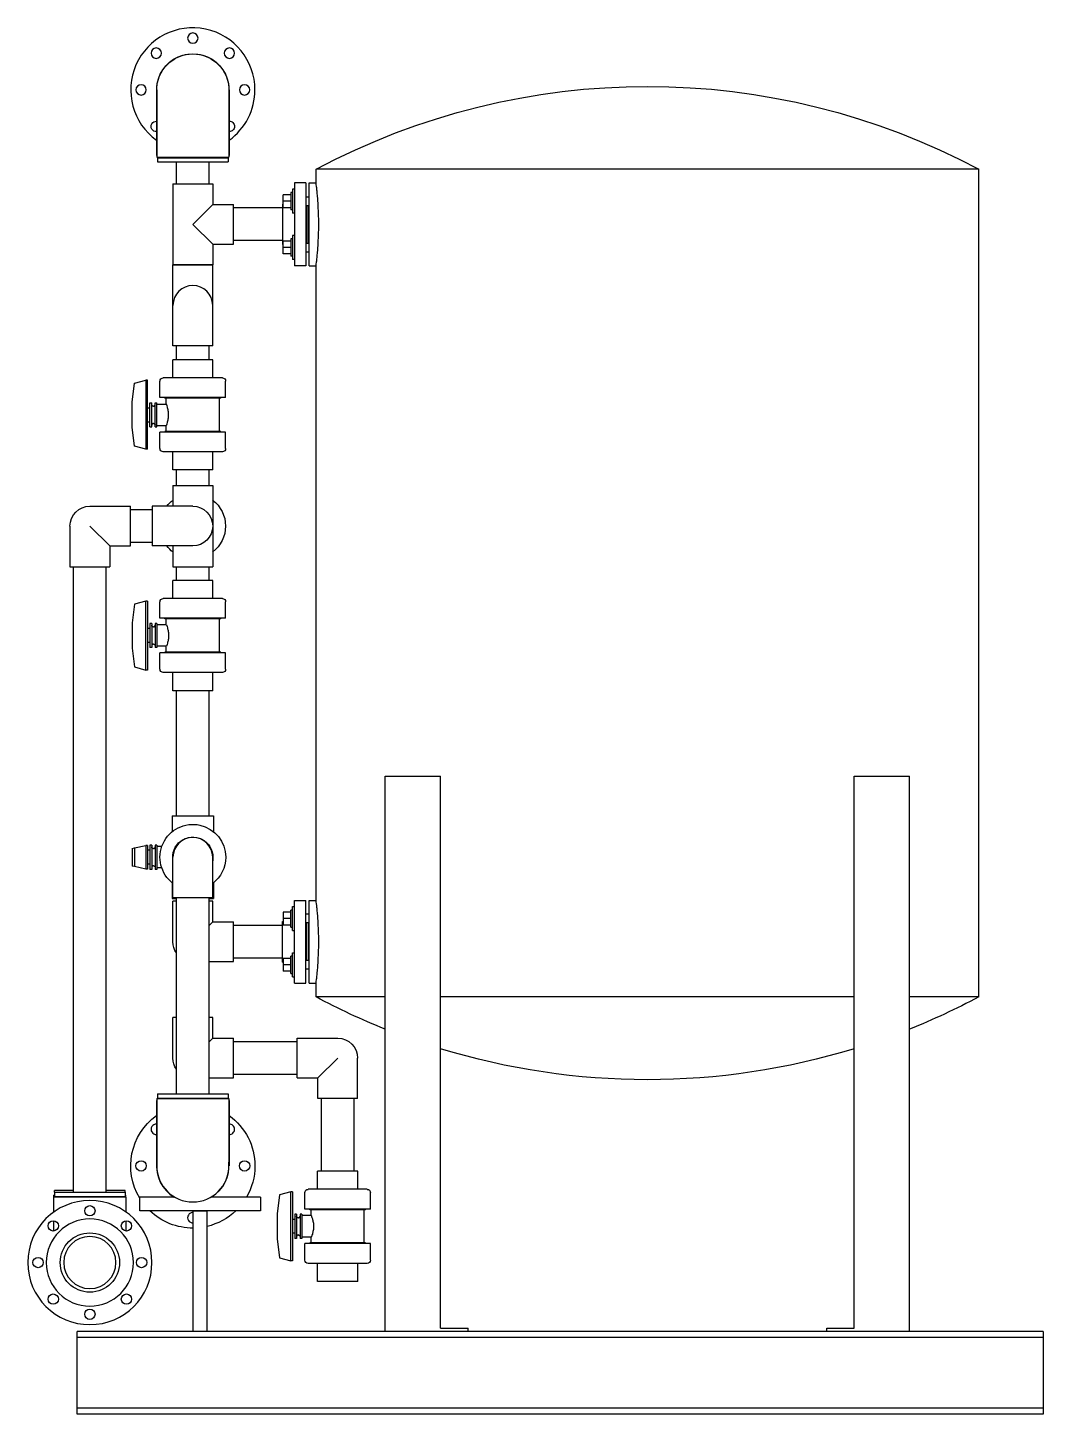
# Model space of a CAD drawing. Header units: inches. Extents: x 384 to 2495, y 344 to 1371.
# Drawn here: x 1912.7 to 1986.3, y 1227.8 to 1328.3 of the extents above; entities that cross this region are included whole.
import ezdxf

# ---------------------------------------------------------------- set-up
doc = ezdxf.new("R2010")
doc.units = ezdxf.units.IN
doc.header["$MEASUREMENT"] = 0
doc.layers.add('VISIBLE', color=7, linetype='Continuous')

msp = doc.modelspace()

# ---------------------------------------------------------------- linework, layer by layer
at = {"layer": 'VISIBLE'}
for p, q in [((1922.02, 1323.75), (1922.02, 1319)), ((1922.04, 1323.75), (1922.04, 1318.88)), ((1927.26, 1323.75), (1927.26, 1318.88)), ((1927.27, 1323.75), (1927.27, 1319)), ((1922.02, 1319), (1922.04, 1319)), ((1922.04, 1318.88), (1924.65, 1318.88)), ((1922.1, 1318.88), (1922.1, 1318.83)), ((1922.1, 1318.83), (1924.65, 1318.83)), ((1922.1, 1318.83), (1922.1, 1318.53)), ((1922.4, 1318.88), (1922.4, 1318.83)), ((1924.65, 1318.88), (1927.26, 1318.88)), ((1924.65, 1318.83), (1927.2, 1318.83)), ((1926.9, 1318.88), (1926.9, 1318.83)), ((1927.2, 1318.88), (1927.2, 1318.83)), ((1927.2, 1318.83), (1927.2, 1318.53)), ((1927.26, 1319), (1927.27, 1319)), ((1922.1, 1318.53), (1924.65, 1318.53)), ((1923.46, 1316.94), (1923.46, 1318.53)), ((1924.65, 1318.53), (1927.2, 1318.53)), ((1925.84, 1316.94), (1925.84, 1318.53)), ((1981.58, 1318), (1933.58, 1318)), ((1933.58, 1317), (1933.58, 1318)), ((1981.58, 1258), (1981.58, 1318)), ((1923.21, 1316.94), (1926.09, 1316.94)), ((1923.21, 1316.94), (1923.21, 1311.07)), ((1926.09, 1316.94), (1926.09, 1315.44)), ((1931.88, 1316.56), (1931.88, 1315.68)), ((1932.02, 1316.56), (1931.88, 1316.56)), ((1932.02, 1317), (1932.02, 1316.56)), ((1932.83, 1317), (1932.02, 1317)), ((1932.02, 1316.56), (1932.02, 1315.68)), ((1932.83, 1317), (1932.83, 1316.12)), ((1933.08, 1311), (1933.08, 1317)), ((1933.08, 1317), (1933.58, 1317)), ((1931.75, 1316.15), (1931.2, 1316.15)), ((1931.2, 1315.68), (1931.2, 1316.15)), ((1931.75, 1315.68), (1931.2, 1315.68)), ((1931.2, 1315.21), (1931.2, 1315.68)), ((1931.75, 1316.31), (1931.75, 1315.06)), ((1931.88, 1316.31), (1931.75, 1316.31)), ((1931.88, 1315.68), (1931.88, 1314.81)), ((1932.02, 1315.68), (1932.02, 1315.59)), ((1932.02, 1315.59), (1932.02, 1312.42)), ((1932.83, 1316.12), (1932.83, 1311)), ((1932.83, 1316), (1933.08, 1316)), ((1924.65, 1314), (1926.09, 1315.44)), ((1926.09, 1315.44), (1927.59, 1315.44)), ((1927.59, 1312.57), (1927.59, 1315.44)), ((1931.14, 1315.19), (1927.59, 1315.19)), ((1931.14, 1315.47), (1931.14, 1315.04)), ((1931.2, 1315.47), (1931.14, 1315.47)), ((1931.14, 1315.04), (1931.14, 1312.53)), ((1931.75, 1315.21), (1931.2, 1315.21)), ((1931.88, 1315.06), (1931.75, 1315.06)), ((1932.02, 1314.81), (1931.88, 1314.81)), ((1932.83, 1315.37), (1933.08, 1315.37)), ((1932.89, 1315.37), (1932.89, 1315.3)), ((1932.89, 1315.3), (1932.89, 1312.64)), ((1933.02, 1312.64), (1933.02, 1315.37)), ((1926.09, 1312.57), (1924.65, 1314)), ((1926.09, 1312.57), (1926.09, 1311.07)), ((1926.09, 1312.57), (1927.59, 1312.57)), ((1931.14, 1312.82), (1927.59, 1312.82)), ((1931.2, 1312.53), (1931.14, 1312.53)), ((1931.75, 1312.79), (1931.2, 1312.79)), ((1931.2, 1312.32), (1931.2, 1312.79)), ((1931.75, 1312.95), (1931.75, 1311.7)), ((1931.88, 1312.95), (1931.75, 1312.95)), ((1931.88, 1313.2), (1931.88, 1312.32)), ((1932.02, 1313.2), (1931.88, 1313.2)), ((1932.83, 1312.64), (1933.08, 1312.64)), ((1931.75, 1312.32), (1931.2, 1312.32)), ((1931.2, 1311.86), (1931.2, 1312.32)), ((1931.75, 1311.86), (1931.2, 1311.86)), ((1931.88, 1311.7), (1931.75, 1311.7)), ((1931.88, 1312.32), (1931.88, 1311.45)), ((1932.02, 1312.42), (1932.02, 1312.32)), ((1932.02, 1312.32), (1932.02, 1311.45)), ((1932.83, 1312.01), (1933.08, 1312.01)), ((1924.65, 1311.07), (1923.21, 1311.07)), ((1923.21, 1308.13), (1923.21, 1311.07)), ((1923.21, 1311.07), (1926.09, 1311.07)), ((1926.09, 1311.07), (1924.65, 1311.07)), ((1926.09, 1308.13), (1926.09, 1311.07)), ((1932.02, 1311.45), (1931.88, 1311.45)), ((1932.02, 1311.45), (1932.02, 1311)), ((1932.83, 1311), (1932.02, 1311)), ((1933.08, 1311), (1933.58, 1311)), ((1933.58, 1265), (1933.58, 1311)), ((1923.21, 1305.19), (1923.21, 1308.13)), ((1926.09, 1305.19), (1926.09, 1308.13)), ((1926.09, 1305.19), (1923.21, 1305.19)), ((1923.46, 1304.19), (1923.46, 1305.19)), ((1925.84, 1304.19), (1925.84, 1305.19)), ((1926.11, 1304.19), (1923.19, 1304.19)), ((1923.19, 1302.88), (1923.19, 1304.19)), ((1926.11, 1302.88), (1926.11, 1304.19)), ((1920.43, 1302.48), (1921.25, 1302.7)), ((1921.36, 1302.7), (1921.25, 1302.7)), ((1921.25, 1302.7), (1921.25, 1297.7)), ((1921.36, 1297.7), (1921.36, 1302.7)), ((1922.27, 1301.45), (1922.27, 1302.64)), ((1926.79, 1302.88), (1922.51, 1302.88)), ((1927.02, 1301.45), (1927.02, 1302.64)), ((1920.26, 1301.11), (1920.43, 1302.48)), ((1920.26, 1299.29), (1920.26, 1301.11)), ((1921.36, 1300.7), (1921.54, 1300.7)), ((1921.54, 1299.32), (1921.54, 1301.07)), ((1921.54, 1301.07), (1921.67, 1301.07)), ((1921.67, 1299.32), (1921.67, 1301.07)), ((1921.67, 1300.94), (1921.67, 1300.95)), ((1921.67, 1300.93), (1921.67, 1300.94)), ((1921.67, 1300.92), (1921.67, 1300.93)), ((1921.68, 1300.91), (1921.67, 1300.92)), ((1921.68, 1300.9), (1921.68, 1300.91)), ((1921.68, 1300.89), (1921.68, 1300.9)), ((1921.69, 1300.88), (1921.68, 1300.89)), ((1921.7, 1300.87), (1921.69, 1300.88)), ((1921.7, 1300.86), (1921.7, 1300.87)), ((1921.71, 1300.85), (1921.7, 1300.86)), ((1921.72, 1300.85), (1921.71, 1300.85)), ((1921.73, 1300.84), (1921.72, 1300.85)), ((1921.74, 1300.83), (1921.73, 1300.84)), ((1921.75, 1300.83), (1921.74, 1300.83)), ((1921.76, 1300.82), (1921.75, 1300.83)), ((1921.78, 1300.82), (1921.76, 1300.82)), ((1921.79, 1300.82), (1921.78, 1300.82)), ((1921.79, 1300.82), (1921.8, 1300.82)), ((1921.8, 1300.82), (1921.81, 1300.82)), ((1921.81, 1300.82), (1921.82, 1300.82)), ((1921.82, 1300.82), (1921.84, 1300.83)), ((1921.84, 1300.83), (1921.85, 1300.83)), ((1921.85, 1300.83), (1921.86, 1300.84)), ((1921.86, 1300.84), (1921.87, 1300.85)), ((1921.87, 1300.85), (1921.88, 1300.85)), ((1921.88, 1300.85), (1921.89, 1300.86)), ((1921.89, 1300.87), (1921.9, 1300.88)), ((1921.89, 1300.86), (1921.89, 1300.87)), ((1921.9, 1300.89), (1921.91, 1300.9)), ((1921.9, 1300.88), (1921.9, 1300.89)), ((1921.91, 1300.91), (1921.92, 1300.92)), ((1921.91, 1300.9), (1921.91, 1300.91)), ((1921.92, 1299.32), (1921.92, 1301.07)), ((1921.92, 1301.07), (1922.05, 1301.07)), ((1921.92, 1300.94), (1921.92, 1300.95)), ((1921.92, 1300.93), (1921.92, 1300.94)), ((1921.92, 1300.92), (1921.92, 1300.93)), ((1922.05, 1299.32), (1922.05, 1301.07)), ((1922.05, 1300.98), (1922.73, 1300.98)), ((1927.02, 1301.45), (1922.27, 1301.45)), ((1922.63, 1301.4), (1922.63, 1301.45)), ((1926.67, 1301.4), (1922.63, 1301.4)), ((1922.73, 1300.98), (1922.73, 1301.4)), ((1926.57, 1298.99), (1926.57, 1301.4)), ((1926.67, 1301.4), (1926.67, 1301.45)), ((1921.36, 1299.7), (1921.54, 1299.7)), ((1921.68, 1299.48), (1921.67, 1299.47)), ((1921.67, 1299.47), (1921.67, 1299.46)), ((1921.69, 1299.51), (1921.68, 1299.5)), ((1921.68, 1299.5), (1921.68, 1299.49)), ((1921.68, 1299.49), (1921.68, 1299.48)), ((1921.7, 1299.52), (1921.69, 1299.51)), ((1921.71, 1299.54), (1921.7, 1299.53)), ((1921.7, 1299.53), (1921.7, 1299.52)), ((1921.72, 1299.55), (1921.71, 1299.54)), ((1921.73, 1299.55), (1921.72, 1299.55)), ((1921.74, 1299.56), (1921.73, 1299.55)), ((1921.75, 1299.56), (1921.74, 1299.56)), ((1921.76, 1299.57), (1921.75, 1299.56)), ((1921.78, 1299.57), (1921.76, 1299.57)), ((1921.79, 1299.57), (1921.78, 1299.57)), ((1921.79, 1299.57), (1921.8, 1299.57)), ((1921.8, 1299.57), (1921.81, 1299.57)), ((1921.81, 1299.57), (1921.82, 1299.57)), ((1921.82, 1299.57), (1921.84, 1299.56)), ((1921.84, 1299.56), (1921.85, 1299.56)), ((1921.85, 1299.56), (1921.86, 1299.55)), ((1921.86, 1299.55), (1921.87, 1299.55)), ((1921.87, 1299.55), (1921.88, 1299.54)), ((1921.88, 1299.54), (1921.89, 1299.53)), ((1921.89, 1299.53), (1921.89, 1299.52)), ((1921.89, 1299.52), (1921.9, 1299.51)), ((1921.9, 1299.51), (1921.9, 1299.5)), ((1921.9, 1299.5), (1921.91, 1299.49)), ((1921.91, 1299.49), (1921.91, 1299.48)), ((1921.91, 1299.48), (1921.92, 1299.47)), ((1921.92, 1299.47), (1921.92, 1299.46)), ((1920.43, 1297.92), (1920.26, 1299.29)), ((1921.54, 1299.32), (1921.67, 1299.32)), ((1921.67, 1299.46), (1921.67, 1299.46)), ((1921.67, 1299.46), (1921.67, 1299.45)), ((1921.92, 1299.46), (1921.92, 1299.45)), ((1921.92, 1299.46), (1921.92, 1299.46)), ((1921.92, 1299.32), (1922.05, 1299.32)), ((1922.05, 1299.42), (1922.73, 1299.42)), ((1927.02, 1298.94), (1922.27, 1298.94)), ((1922.27, 1297.75), (1922.27, 1298.94)), ((1926.67, 1298.99), (1922.63, 1298.99)), ((1922.63, 1298.94), (1922.63, 1298.99)), ((1922.73, 1298.99), (1922.73, 1299.42)), ((1926.67, 1298.94), (1926.67, 1298.99)), ((1927.02, 1297.75), (1927.02, 1298.94)), ((1921.25, 1297.7), (1920.43, 1297.92)), ((1921.36, 1297.7), (1921.25, 1297.7)), ((1926.79, 1297.51), (1922.51, 1297.51)), ((1923.19, 1296.2), (1923.19, 1297.51)), ((1926.11, 1296.2), (1926.11, 1297.51)), ((1926.11, 1296.2), (1923.19, 1296.2)), ((1923.46, 1295.07), (1923.46, 1296.2)), ((1925.84, 1295.07), (1925.84, 1296.2)), ((1923.21, 1295.07), (1924.65, 1295.07)), ((1923.21, 1295.07), (1923.21, 1293.57)), ((1924.65, 1295.07), (1926.09, 1295.07)), ((1926.09, 1295.07), (1926.09, 1289.19)), ((1917.19, 1293.57), (1920.13, 1293.57)), ((1920.13, 1290.69), (1920.13, 1293.57)), ((1921.71, 1293.57), (1921.71, 1292.13)), ((1924.65, 1293.57), (1921.71, 1293.57)), ((1921.71, 1293.32), (1920.13, 1293.32)), ((1915.75, 1292.13), (1915.75, 1289.19)), ((1917.19, 1292.13), (1918.63, 1290.69)), ((1921.71, 1292.13), (1921.71, 1290.69)), ((1918.63, 1290.69), (1920.13, 1290.69)), ((1918.63, 1290.69), (1918.63, 1289.19)), ((1921.71, 1290.94), (1920.13, 1290.94)), ((1924.65, 1290.69), (1921.71, 1290.69)), ((1923.21, 1290.69), (1923.21, 1289.19)), ((1915.75, 1289.19), (1918.63, 1289.19)), ((1916, 1243.85), (1916, 1289.19)), ((1918.38, 1243.85), (1918.38, 1289.19)), ((1923.21, 1289.19), (1924.65, 1289.19)), ((1923.46, 1288.19), (1923.46, 1289.19)), ((1924.65, 1289.19), (1926.09, 1289.19)), ((1925.84, 1288.19), (1925.84, 1289.19)), ((1926.11, 1288.19), (1923.19, 1288.19)), ((1923.19, 1286.88), (1923.19, 1288.19)), ((1926.11, 1286.88), (1926.11, 1288.19)), ((1920.43, 1286.48), (1920.26, 1285.11)), ((1921.25, 1286.7), (1920.43, 1286.48)), ((1921.36, 1286.7), (1921.25, 1286.7)), ((1921.25, 1281.7), (1921.25, 1286.7)), ((1921.36, 1286.7), (1921.36, 1281.7)), ((1922.27, 1285.45), (1922.27, 1286.64)), ((1926.79, 1286.88), (1922.51, 1286.88)), ((1927.02, 1285.45), (1927.02, 1286.64)), ((1927.02, 1285.45), (1922.27, 1285.45)), ((1922.63, 1285.4), (1922.63, 1285.45)), ((1926.67, 1285.4), (1922.63, 1285.4)), ((1922.73, 1284.98), (1922.73, 1285.4)), ((1926.57, 1282.99), (1926.57, 1285.4)), ((1926.67, 1285.4), (1926.67, 1285.45)), ((1920.26, 1285.11), (1920.26, 1283.29)), ((1921.54, 1284.7), (1921.36, 1284.7)), ((1921.54, 1285.07), (1921.54, 1283.32)), ((1921.67, 1285.07), (1921.54, 1285.07)), ((1921.67, 1285.07), (1921.67, 1283.32)), ((1921.67, 1284.94), (1921.67, 1284.95)), ((1921.67, 1284.93), (1921.67, 1284.94)), ((1921.67, 1284.92), (1921.67, 1284.93)), ((1921.68, 1284.91), (1921.67, 1284.92)), ((1921.68, 1284.9), (1921.68, 1284.91)), ((1921.68, 1284.89), (1921.68, 1284.9)), ((1921.69, 1284.88), (1921.68, 1284.89)), ((1921.7, 1284.87), (1921.69, 1284.88)), ((1921.7, 1284.86), (1921.7, 1284.87)), ((1921.71, 1284.85), (1921.7, 1284.86)), ((1921.72, 1284.85), (1921.71, 1284.85)), ((1921.73, 1284.84), (1921.72, 1284.85)), ((1921.74, 1284.83), (1921.73, 1284.84)), ((1921.75, 1284.83), (1921.74, 1284.83)), ((1921.76, 1284.82), (1921.75, 1284.83)), ((1921.78, 1284.82), (1921.76, 1284.82)), ((1921.79, 1284.82), (1921.78, 1284.82)), ((1921.8, 1284.82), (1921.79, 1284.82)), ((1921.8, 1284.82), (1921.81, 1284.82)), ((1921.81, 1284.82), (1921.82, 1284.82)), ((1921.82, 1284.82), (1921.84, 1284.83)), ((1921.84, 1284.83), (1921.85, 1284.83)), ((1921.85, 1284.83), (1921.86, 1284.84)), ((1921.86, 1284.84), (1921.87, 1284.85)), ((1921.87, 1284.85), (1921.88, 1284.85)), ((1921.88, 1284.85), (1921.89, 1284.86)), ((1921.89, 1284.87), (1921.9, 1284.88)), ((1921.89, 1284.86), (1921.89, 1284.87)), ((1921.9, 1284.89), (1921.91, 1284.9)), ((1921.9, 1284.88), (1921.9, 1284.89)), ((1921.91, 1284.91), (1921.92, 1284.92)), ((1921.91, 1284.9), (1921.91, 1284.91)), ((1921.92, 1285.07), (1921.92, 1283.32)), ((1922.05, 1285.07), (1921.92, 1285.07)), ((1921.92, 1284.94), (1921.92, 1284.95)), ((1921.92, 1284.93), (1921.92, 1284.94)), ((1921.92, 1284.92), (1921.92, 1284.93)), ((1922.05, 1285.07), (1922.05, 1283.32)), ((1922.73, 1284.98), (1922.05, 1284.98)), ((1921.54, 1283.7), (1921.36, 1283.7)), ((1921.68, 1283.48), (1921.67, 1283.47)), ((1921.67, 1283.47), (1921.67, 1283.46)), ((1921.67, 1283.46), (1921.67, 1283.46)), ((1921.67, 1283.46), (1921.67, 1283.45)), ((1921.69, 1283.51), (1921.68, 1283.5)), ((1921.68, 1283.5), (1921.68, 1283.49)), ((1921.68, 1283.49), (1921.68, 1283.48)), ((1921.7, 1283.52), (1921.69, 1283.51)), ((1921.71, 1283.54), (1921.7, 1283.53)), ((1921.7, 1283.53), (1921.7, 1283.52)), ((1921.72, 1283.55), (1921.71, 1283.54)), ((1921.73, 1283.55), (1921.72, 1283.55)), ((1921.74, 1283.56), (1921.73, 1283.55)), ((1921.75, 1283.56), (1921.74, 1283.56)), ((1921.76, 1283.57), (1921.75, 1283.56)), ((1921.78, 1283.57), (1921.76, 1283.57)), ((1921.79, 1283.57), (1921.78, 1283.57)), ((1921.8, 1283.57), (1921.79, 1283.57)), ((1921.8, 1283.57), (1921.81, 1283.57)), ((1921.81, 1283.57), (1921.82, 1283.57)), ((1921.82, 1283.57), (1921.84, 1283.56)), ((1921.84, 1283.56), (1921.85, 1283.56)), ((1921.85, 1283.56), (1921.86, 1283.55)), ((1921.86, 1283.55), (1921.87, 1283.55)), ((1921.87, 1283.55), (1921.88, 1283.54)), ((1921.88, 1283.54), (1921.89, 1283.53)), ((1921.89, 1283.53), (1921.89, 1283.52)), ((1921.89, 1283.52), (1921.9, 1283.51)), ((1921.9, 1283.51), (1921.9, 1283.5)), ((1921.9, 1283.5), (1921.91, 1283.49)), ((1921.91, 1283.49), (1921.91, 1283.48)), ((1921.91, 1283.48), (1921.92, 1283.47)), ((1921.92, 1283.47), (1921.92, 1283.46)), ((1921.92, 1283.46), (1921.92, 1283.45)), ((1921.92, 1283.46), (1921.92, 1283.46)), ((1922.73, 1283.42), (1922.05, 1283.42)), ((1922.73, 1282.99), (1922.73, 1283.42)), ((1920.26, 1283.29), (1920.43, 1281.92)), ((1921.67, 1283.32), (1921.54, 1283.32)), ((1922.05, 1283.32), (1921.92, 1283.32)), ((1927.02, 1282.94), (1922.27, 1282.94)), ((1922.27, 1281.75), (1922.27, 1282.94)), ((1926.67, 1282.99), (1922.63, 1282.99)), ((1922.63, 1282.94), (1922.63, 1282.99)), ((1926.67, 1282.94), (1926.67, 1282.99)), ((1927.02, 1281.75), (1927.02, 1282.94)), ((1920.43, 1281.92), (1921.25, 1281.7)), ((1921.36, 1281.7), (1921.25, 1281.7)), ((1926.79, 1281.51), (1922.51, 1281.51)), ((1923.19, 1280.2), (1923.19, 1281.51)), ((1926.11, 1280.2), (1926.11, 1281.51)), ((1926.11, 1280.2), (1923.19, 1280.2)), ((1923.46, 1271.13), (1923.46, 1280.2)), ((1925.84, 1271.13), (1925.84, 1280.2)), ((1938.59, 1274), (1942.59, 1274)), ((1938.59, 1233.75), (1938.59, 1274)), ((1942.59, 1234), (1942.59, 1274)), ((1972.57, 1274), (1976.57, 1274)), ((1972.57, 1234), (1972.57, 1274)), ((1976.57, 1233.75), (1976.57, 1274)), ((1923.15, 1271.13), (1924.65, 1271.13)), ((1923.15, 1271.13), (1923.15, 1269.97)), ((1924.65, 1271.13), (1926.15, 1271.13)), ((1926.15, 1271.13), (1926.15, 1269.97)), ((1920.26, 1268.77), (1920.43, 1268.81)), ((1920.26, 1268.77), (1920.26, 1267.48)), ((1920.43, 1268.81), (1921.25, 1268.98)), ((1920.43, 1268.81), (1920.43, 1267.45)), ((1921.36, 1268.98), (1921.25, 1268.98)), ((1921.25, 1268.98), (1921.25, 1267.27)), ((1921.36, 1268.98), (1921.36, 1267.27)), ((1921.54, 1268.63), (1921.36, 1268.63)), ((1921.54, 1269), (1921.54, 1267.25)), ((1921.67, 1269), (1921.54, 1269)), ((1921.67, 1269), (1921.67, 1267.25)), ((1921.67, 1268.87), (1921.67, 1268.88)), ((1921.67, 1268.86), (1921.67, 1268.87)), ((1921.67, 1268.85), (1921.67, 1268.86)), ((1921.68, 1268.84), (1921.67, 1268.85)), ((1921.68, 1268.83), (1921.68, 1268.84)), ((1921.68, 1268.82), (1921.68, 1268.83)), ((1921.69, 1268.81), (1921.68, 1268.82)), ((1921.7, 1268.8), (1921.69, 1268.81)), ((1921.7, 1268.79), (1921.7, 1268.8)), ((1921.71, 1268.78), (1921.7, 1268.79)), ((1921.72, 1268.78), (1921.71, 1268.78)), ((1921.73, 1268.77), (1921.72, 1268.78)), ((1921.74, 1268.77), (1921.73, 1268.77)), ((1921.75, 1268.76), (1921.74, 1268.77)), ((1921.76, 1268.76), (1921.75, 1268.76)), ((1921.78, 1268.75), (1921.76, 1268.76)), ((1921.79, 1268.75), (1921.78, 1268.75)), ((1921.8, 1268.75), (1921.79, 1268.75)), ((1921.8, 1268.75), (1921.81, 1268.75)), ((1921.81, 1268.75), (1921.82, 1268.76)), ((1921.82, 1268.76), (1921.84, 1268.76)), ((1921.84, 1268.76), (1921.85, 1268.77)), ((1921.85, 1268.77), (1921.86, 1268.77)), ((1921.86, 1268.77), (1921.87, 1268.78)), ((1921.87, 1268.78), (1921.88, 1268.78)), ((1921.88, 1268.78), (1921.89, 1268.79)), ((1921.89, 1268.8), (1921.9, 1268.81)), ((1921.89, 1268.79), (1921.89, 1268.8)), ((1921.9, 1268.82), (1921.91, 1268.83)), ((1921.9, 1268.81), (1921.9, 1268.82)), ((1921.91, 1268.84), (1921.92, 1268.85)), ((1921.91, 1268.83), (1921.91, 1268.84)), ((1921.92, 1269), (1921.92, 1267.25)), ((1922.05, 1269), (1921.92, 1269)), ((1921.92, 1268.87), (1921.92, 1268.88)), ((1921.92, 1268.86), (1921.92, 1268.87)), ((1921.92, 1268.85), (1921.92, 1268.86)), ((1922.05, 1269), (1922.05, 1267.25)), ((1922.41, 1268.91), (1922.05, 1268.91)), ((1920.43, 1267.45), (1920.26, 1267.48)), ((1921.25, 1267.27), (1920.43, 1267.45)), ((1921.54, 1267.63), (1921.36, 1267.63)), ((1921.68, 1267.42), (1921.67, 1267.41)), ((1921.67, 1267.41), (1921.67, 1267.4)), ((1921.67, 1267.4), (1921.67, 1267.39)), ((1921.67, 1267.39), (1921.67, 1267.38)), ((1921.69, 1267.45), (1921.68, 1267.44)), ((1921.68, 1267.44), (1921.68, 1267.43)), ((1921.68, 1267.43), (1921.68, 1267.42)), ((1921.7, 1267.46), (1921.69, 1267.45)), ((1921.71, 1267.47), (1921.7, 1267.46)), ((1921.7, 1267.46), (1921.7, 1267.46)), ((1921.72, 1267.48), (1921.71, 1267.47)), ((1921.73, 1267.49), (1921.72, 1267.48)), ((1921.74, 1267.49), (1921.73, 1267.49)), ((1921.75, 1267.5), (1921.74, 1267.49)), ((1921.76, 1267.5), (1921.75, 1267.5)), ((1921.78, 1267.5), (1921.76, 1267.5)), ((1921.79, 1267.5), (1921.78, 1267.5)), ((1921.8, 1267.5), (1921.79, 1267.5)), ((1921.8, 1267.5), (1921.81, 1267.5)), ((1921.81, 1267.5), (1921.82, 1267.5)), ((1921.82, 1267.5), (1921.84, 1267.5)), ((1921.84, 1267.5), (1921.85, 1267.49)), ((1921.85, 1267.49), (1921.86, 1267.49)), ((1921.86, 1267.49), (1921.87, 1267.48)), ((1921.87, 1267.48), (1921.88, 1267.47)), ((1921.88, 1267.47), (1921.89, 1267.46)), ((1921.89, 1267.46), (1921.9, 1267.45)), ((1921.89, 1267.46), (1921.89, 1267.46)), ((1921.9, 1267.45), (1921.9, 1267.44)), ((1921.9, 1267.44), (1921.91, 1267.43)), ((1921.91, 1267.43), (1921.91, 1267.42)), ((1921.91, 1267.42), (1921.92, 1267.41)), ((1921.92, 1267.41), (1921.92, 1267.4)), ((1921.92, 1267.4), (1921.92, 1267.39)), ((1921.92, 1267.39), (1921.92, 1267.38)), ((1922.41, 1267.35), (1922.05, 1267.35)), ((1923.21, 1265.19), (1923.21, 1268.13)), ((1926.09, 1265.19), (1926.09, 1268.13)), ((1921.36, 1267.27), (1921.25, 1267.27)), ((1921.67, 1267.25), (1921.54, 1267.25)), ((1922.05, 1267.25), (1921.92, 1267.25)), ((1923.15, 1266.29), (1923.15, 1265.13)), ((1926.15, 1266.29), (1926.15, 1265.13)), ((1923.15, 1265.13), (1923.46, 1265.13)), ((1926.09, 1265.19), (1923.21, 1265.19)), ((1923.46, 1264.94), (1923.21, 1264.94)), ((1923.21, 1262), (1923.21, 1264.94)), ((1923.46, 1250.97), (1923.46, 1265.19)), ((1925.84, 1250.97), (1925.84, 1265.19)), ((1925.84, 1265.13), (1926.15, 1265.13)), ((1926.09, 1264.94), (1925.84, 1264.94)), ((1926.09, 1263.44), (1926.09, 1264.94)), ((1931.88, 1264.3), (1931.75, 1264.3)), ((1931.75, 1263.06), (1931.75, 1264.3)), ((1931.88, 1263.68), (1931.88, 1264.56)), ((1931.88, 1264.56), (1932.02, 1264.56)), ((1932.02, 1264.56), (1932.02, 1265)), ((1932.02, 1265), (1932.83, 1265)), ((1932.02, 1263.68), (1932.02, 1264.56)), ((1932.83, 1259.88), (1932.83, 1265)), ((1933.08, 1259), (1933.08, 1265)), ((1933.08, 1265), (1933.58, 1265)), ((1925.84, 1263.19), (1926.09, 1263.44)), ((1926.09, 1263.44), (1927.59, 1263.44)), ((1927.59, 1260.57), (1927.59, 1263.44)), ((1931.14, 1260.97), (1931.14, 1263.47)), ((1931.14, 1263.47), (1931.2, 1263.47)), ((1931.75, 1264.15), (1931.2, 1264.15)), ((1931.2, 1264.15), (1931.2, 1263.68)), ((1931.75, 1263.68), (1931.2, 1263.68)), ((1931.2, 1263.68), (1931.2, 1263.21)), ((1931.88, 1262.81), (1931.88, 1263.68)), ((1932.02, 1263.59), (1932.02, 1263.68)), ((1932.02, 1260.42), (1932.02, 1263.59)), ((1933.08, 1264), (1932.83, 1264)), ((1933.08, 1263.37), (1932.83, 1263.37)), ((1932.89, 1260.71), (1932.89, 1263.37)), ((1933.02, 1260.64), (1933.02, 1263.37)), ((1931.14, 1263.19), (1927.59, 1263.19)), ((1931.75, 1263.21), (1931.2, 1263.21)), ((1931.75, 1263.06), (1931.88, 1263.06)), ((1931.88, 1262.81), (1932.02, 1262.81)), ((1925.84, 1260.57), (1927.59, 1260.57)), ((1931.14, 1260.82), (1927.59, 1260.82)), ((1931.14, 1260.53), (1931.14, 1260.97)), ((1931.14, 1260.53), (1931.2, 1260.53)), ((1931.75, 1260.79), (1931.2, 1260.79)), ((1931.2, 1260.79), (1931.2, 1260.32)), ((1931.75, 1260.32), (1931.2, 1260.32)), ((1931.2, 1260.32), (1931.2, 1259.86)), ((1931.88, 1260.95), (1931.75, 1260.95)), ((1931.75, 1259.7), (1931.75, 1260.95)), ((1931.88, 1260.32), (1931.88, 1261.2)), ((1931.88, 1261.2), (1932.02, 1261.2)), ((1931.88, 1259.45), (1931.88, 1260.32)), ((1932.02, 1260.32), (1932.02, 1260.42)), ((1932.02, 1259.45), (1932.02, 1260.32)), ((1933.08, 1260.64), (1932.83, 1260.64)), ((1932.89, 1260.64), (1932.89, 1260.71)), ((1931.75, 1259.86), (1931.2, 1259.86)), ((1931.75, 1259.7), (1931.88, 1259.7)), ((1931.88, 1259.45), (1932.02, 1259.45)), ((1932.02, 1259), (1932.02, 1259.45)), ((1933.08, 1260.01), (1932.83, 1260.01)), ((1932.83, 1259), (1932.83, 1259.88)), ((1932.02, 1259), (1932.83, 1259)), ((1933.08, 1259), (1933.58, 1259)), ((1933.58, 1258), (1933.58, 1259)), ((1938.59, 1258), (1933.58, 1258)), ((1972.57, 1258), (1942.59, 1258)), ((1981.58, 1258), (1976.57, 1258)), ((1923.46, 1256.51), (1923.21, 1256.51)), ((1923.21, 1253.57), (1923.21, 1256.51)), ((1926.09, 1256.51), (1925.84, 1256.51)), ((1926.09, 1255.01), (1926.09, 1256.51)), ((1925.84, 1254.76), (1926.09, 1255.01)), ((1926.09, 1255.01), (1927.59, 1255.01)), ((1927.59, 1252.13), (1927.59, 1255.01)), ((1932.21, 1254.76), (1927.59, 1254.76)), ((1932.21, 1252.13), (1932.21, 1255.01)), ((1932.21, 1255.01), (1935.15, 1255.01)), ((1935.15, 1253.57), (1933.71, 1252.13)), ((1936.59, 1250.63), (1936.59, 1253.57)), ((1932.21, 1252.38), (1927.59, 1252.38)), ((1925.84, 1252.13), (1927.59, 1252.13)), ((1932.21, 1252.13), (1933.71, 1252.13)), ((1933.71, 1250.63), (1933.71, 1252.13)), ((1922.02, 1250.5), (1922.04, 1250.5)), ((1922.02, 1250.5), (1922.02, 1245.75)), ((1922.04, 1250.63), (1924.65, 1250.63)), ((1922.04, 1250.63), (1922.04, 1245.75)), ((1922.1, 1250.97), (1924.65, 1250.97)), ((1922.1, 1250.97), (1922.1, 1250.67)), ((1922.1, 1250.67), (1924.65, 1250.67)), ((1922.1, 1250.67), (1922.1, 1250.63)), ((1922.4, 1250.67), (1922.4, 1250.63)), ((1924.65, 1250.97), (1927.2, 1250.97)), ((1924.65, 1250.67), (1927.2, 1250.67)), ((1924.65, 1250.63), (1927.26, 1250.63)), ((1926.9, 1250.67), (1926.9, 1250.63)), ((1927.2, 1250.97), (1927.2, 1250.67)), ((1927.2, 1250.67), (1927.2, 1250.63)), ((1927.26, 1250.63), (1927.26, 1245.75)), ((1927.26, 1250.5), (1927.27, 1250.5)), ((1927.27, 1250.5), (1927.27, 1245.75)), ((1936.59, 1250.63), (1933.71, 1250.63)), ((1933.96, 1245.37), (1933.96, 1250.63)), ((1936.34, 1245.37), (1936.34, 1250.63)), ((1936.61, 1245.37), (1933.69, 1245.37)), ((1933.69, 1244.06), (1933.69, 1245.37)), ((1936.61, 1244.06), (1936.61, 1245.37)), ((1917.19, 1243.5), (1914.57, 1243.5)), ((1914.57, 1242.41), (1914.57, 1243.5)), ((1914.64, 1243.63), (1914.58, 1243.63)), ((1914.58, 1243.5), (1914.58, 1243.63)), ((1916, 1243.97), (1914.64, 1243.97)), ((1914.64, 1243.85), (1914.64, 1243.97)), ((1914.64, 1243.85), (1917.19, 1243.85)), ((1914.64, 1243.85), (1914.64, 1243.55)), ((1914.64, 1243.55), (1917.19, 1243.55)), ((1914.94, 1243.55), (1914.94, 1243.5)), ((1917.19, 1243.85), (1919.74, 1243.85)), ((1917.19, 1243.55), (1919.74, 1243.55)), ((1919.82, 1243.5), (1917.19, 1243.5)), ((1919.74, 1243.97), (1918.38, 1243.97)), ((1919.44, 1243.55), (1919.44, 1243.5)), ((1919.74, 1243.85), (1919.74, 1243.97)), ((1919.74, 1243.85), (1919.74, 1243.55)), ((1919.8, 1243.63), (1919.74, 1243.63)), ((1919.8, 1243.5), (1919.8, 1243.63)), ((1919.82, 1242.41), (1919.82, 1243.5)), ((1923.33, 1243.5), (1920.8, 1243.5)), ((1920.8, 1242.5), (1920.8, 1243.5)), ((1929.55, 1243.5), (1925.97, 1243.5)), ((1929.55, 1243.5), (1929.55, 1242.5)), ((1930.93, 1243.65), (1930.76, 1242.28)), ((1931.75, 1243.87), (1930.93, 1243.65)), ((1931.86, 1243.87), (1931.75, 1243.87)), ((1931.75, 1238.87), (1931.75, 1243.87)), ((1931.86, 1243.87), (1931.86, 1238.87)), ((1932.77, 1242.63), (1932.77, 1243.82)), ((1937.29, 1244.06), (1933.01, 1244.06)), ((1937.52, 1242.63), (1937.52, 1243.82)), ((1929.55, 1242.5), (1920.8, 1242.5)), ((1924.68, 1233.75), (1924.68, 1242.5)), ((1924.68, 1242.5), (1925.68, 1242.5)), ((1925.68, 1233.75), (1925.68, 1242.5)), ((1930.76, 1242.28), (1930.76, 1240.46)), ((1932.04, 1242.25), (1932.04, 1240.5)), ((1932.17, 1242.25), (1932.04, 1242.25)), ((1932.17, 1242.25), (1932.17, 1240.5)), ((1932.42, 1242.25), (1932.42, 1240.5)), ((1932.55, 1242.25), (1932.42, 1242.25)), ((1932.55, 1242.25), (1932.55, 1240.5)), ((1937.52, 1242.63), (1932.77, 1242.63)), ((1933.13, 1242.58), (1933.13, 1242.63)), ((1937.17, 1242.58), (1933.13, 1242.58)), ((1933.23, 1242.15), (1933.23, 1242.58)), ((1937.07, 1240.17), (1937.07, 1242.58)), ((1937.17, 1242.58), (1937.17, 1242.63)), ((1914.57, 1241.03), (1914.57, 1241.78)), ((1919.82, 1241.03), (1919.82, 1241.78)), ((1932.04, 1241.87), (1931.86, 1241.87)), ((1932.17, 1242.11), (1932.17, 1242.12)), ((1932.17, 1242.1), (1932.17, 1242.11)), ((1932.17, 1242.09), (1932.17, 1242.1)), ((1932.18, 1242.08), (1932.17, 1242.09)), ((1932.18, 1242.07), (1932.18, 1242.08)), ((1932.18, 1242.06), (1932.18, 1242.07)), ((1932.19, 1242.05), (1932.18, 1242.06)), ((1932.2, 1242.04), (1932.19, 1242.05)), ((1932.2, 1242.03), (1932.2, 1242.04)), ((1932.21, 1242.03), (1932.2, 1242.03)), ((1932.22, 1242.02), (1932.21, 1242.03)), ((1932.23, 1242.01), (1932.22, 1242.02)), ((1932.24, 1242.01), (1932.23, 1242.01)), ((1932.25, 1242), (1932.24, 1242.01)), ((1932.26, 1242), (1932.25, 1242)), ((1932.28, 1242), (1932.26, 1242)), ((1932.29, 1242), (1932.28, 1242)), ((1932.3, 1242), (1932.29, 1242)), ((1932.3, 1242), (1932.31, 1242)), ((1932.31, 1242), (1932.32, 1242)), ((1932.32, 1242), (1932.34, 1242)), ((1932.34, 1242), (1932.35, 1242.01)), ((1932.35, 1242.01), (1932.36, 1242.01)), ((1932.36, 1242.01), (1932.37, 1242.02)), ((1932.37, 1242.02), (1932.38, 1242.03)), ((1932.38, 1242.03), (1932.39, 1242.03)), ((1932.39, 1242.04), (1932.4, 1242.05)), ((1932.39, 1242.03), (1932.39, 1242.04)), ((1932.4, 1242.06), (1932.41, 1242.07)), ((1932.4, 1242.05), (1932.4, 1242.06)), ((1932.41, 1242.08), (1932.42, 1242.09)), ((1932.41, 1242.07), (1932.41, 1242.08)), ((1932.42, 1242.11), (1932.42, 1242.12)), ((1932.42, 1242.1), (1932.42, 1242.11)), ((1932.42, 1242.09), (1932.42, 1242.1)), ((1933.23, 1242.15), (1932.55, 1242.15)), ((1930.76, 1240.46), (1930.93, 1239.09)), ((1932.04, 1240.87), (1931.86, 1240.87)), ((1932.17, 1240.5), (1932.04, 1240.5)), ((1932.18, 1240.66), (1932.17, 1240.65)), ((1932.17, 1240.65), (1932.17, 1240.64)), ((1932.17, 1240.64), (1932.17, 1240.63)), ((1932.17, 1240.63), (1932.17, 1240.62)), ((1932.19, 1240.69), (1932.18, 1240.68)), ((1932.18, 1240.68), (1932.18, 1240.67)), ((1932.18, 1240.67), (1932.18, 1240.66)), ((1932.2, 1240.7), (1932.19, 1240.69)), ((1932.21, 1240.71), (1932.2, 1240.71)), ((1932.2, 1240.71), (1932.2, 1240.7)), ((1932.22, 1240.72), (1932.21, 1240.71)), ((1932.23, 1240.73), (1932.22, 1240.72)), ((1932.24, 1240.73), (1932.23, 1240.73)), ((1932.25, 1240.74), (1932.24, 1240.73)), ((1932.26, 1240.74), (1932.25, 1240.74)), ((1932.28, 1240.74), (1932.26, 1240.74)), ((1932.29, 1240.75), (1932.28, 1240.74)), ((1932.3, 1240.75), (1932.29, 1240.75)), ((1932.3, 1240.75), (1932.31, 1240.74)), ((1932.31, 1240.74), (1932.32, 1240.74)), ((1932.32, 1240.74), (1932.34, 1240.74)), ((1932.34, 1240.74), (1932.35, 1240.73)), ((1932.35, 1240.73), (1932.36, 1240.73)), ((1932.36, 1240.73), (1932.37, 1240.72)), ((1932.37, 1240.72), (1932.38, 1240.71)), ((1932.38, 1240.71), (1932.39, 1240.71)), ((1932.39, 1240.71), (1932.39, 1240.7)), ((1932.39, 1240.7), (1932.4, 1240.69)), ((1932.4, 1240.69), (1932.4, 1240.68)), ((1932.4, 1240.68), (1932.41, 1240.67)), ((1932.41, 1240.67), (1932.41, 1240.66)), ((1932.41, 1240.66), (1932.42, 1240.65)), ((1932.42, 1240.65), (1932.42, 1240.64)), ((1932.42, 1240.64), (1932.42, 1240.63)), ((1932.42, 1240.63), (1932.42, 1240.62)), ((1932.55, 1240.5), (1932.42, 1240.5)), ((1933.23, 1240.59), (1932.55, 1240.59)), ((1933.23, 1240.17), (1933.23, 1240.59)), ((1937.52, 1240.12), (1932.77, 1240.12)), ((1932.77, 1238.92), (1932.77, 1240.12)), ((1937.17, 1240.17), (1933.13, 1240.17)), ((1933.13, 1240.12), (1933.13, 1240.17)), ((1937.17, 1240.12), (1937.17, 1240.17)), ((1937.52, 1238.92), (1937.52, 1240.12)), ((1930.93, 1239.09), (1931.75, 1238.87)), ((1931.86, 1238.87), (1931.75, 1238.87)), ((1937.29, 1238.69), (1933.01, 1238.69)), ((1933.69, 1237.38), (1933.69, 1238.69)), ((1936.61, 1237.38), (1936.61, 1238.69)), ((1936.61, 1237.38), (1933.69, 1237.38)), ((1916.26, 1233.32), (1916.26, 1233.75)), ((1986.26, 1233.75), (1916.26, 1233.75)), ((1916.26, 1228.19), (1916.26, 1233.32)), ((1986.26, 1233.32), (1916.26, 1233.32)), ((1942.59, 1234), (1944.59, 1234)), ((1944.59, 1233.75), (1944.59, 1234)), ((1970.57, 1234), (1972.57, 1234)), ((1970.57, 1233.75), (1970.57, 1234)), ((1986.26, 1233.75), (1986.26, 1233.32)), ((1986.26, 1233.32), (1986.26, 1228.19)), ((1916.26, 1227.75), (1916.26, 1228.19)), ((1986.26, 1228.19), (1916.26, 1228.19)), ((1986.26, 1228.19), (1986.26, 1227.75)), ((1986.26, 1227.75), (1916.26, 1227.75))]:
    msp.add_line(p, q, dxfattribs=at)
at = {"layer": 'VISIBLE', "extrusion": (0, 0, -1)}
for centre, radius in [((-1924.65, 1327.5), 0.375), ((-1922, 1326.41), 0.375), ((-1927.3, 1326.41), 0.375), ((-1920.9, 1323.75), 0.375), ((-1928.4, 1323.75), 0.375), ((-1917.19, 1238.75), 4.5), ((-1917.19, 1238.75), 3.16), ((-1917.19, 1238.75), 1.89)]:
    msp.add_circle(centre, radius, dxfattribs=at)
at = {"layer": 'VISIBLE'}
for centre, radius in [((1920.9, 1245.75), 0.375), ((1928.4, 1245.75), 0.375), ((1917.19, 1242.5), 0.375), ((1914.54, 1241.41), 0.375), ((1919.84, 1241.41), 0.375), ((1917.19, 1238.75), 2.15), ((1913.44, 1238.75), 0.375), ((1920.94, 1238.75), 0.375), ((1914.54, 1236.1), 0.375), ((1919.84, 1236.1), 0.375), ((1917.19, 1235), 0.375)]:
    msp.add_circle(centre, radius, dxfattribs=at)
for centre, radius, start, end in [((1924.65, 1323.75), 4.5, 0, 234.3147), ((1924.65, 1323.75), 4.5, 305.6853, 0), ((1924.65, 1308.13), 1.44, 0, 180), ((1924.65, 1268.13), 1.44, 0, 180), ((1922, 1248.41), 0.375, 85.9247, 274.0753), ((1927.3, 1248.41), 0.375, 0, 94.0753), ((1927.3, 1248.41), 0.375, 265.9247, 0), ((1924.65, 1245.75), 2.63, 173.7454, 238.9986), ((1924.65, 1245.75), 2.61, 180, 0), ((1924.65, 1245.75), 2.62, 301.0014, 6.2546), ((1924.65, 1242), 0.375, 85.475, 274.525)]:
    msp.add_arc(centre, radius, start, end, dxfattribs=at)
at = {"layer": 'VISIBLE', "extrusion": (0, 0, -1)}
for centre, radius, start, end in [((-1924.65, 1323.75), 2.62, 353.7454, 186.2546), ((-1924.65, 1323.75), 2.61, 0, 180), ((-1957.58, 1273), 51, 61.9275, 118.0725), ((-1922, 1321.1), 0.375, 265.9247, 94.0753), ((-1927.3, 1321.1), 0.375, 85.9247, 180), ((-1927.3, 1321.1), 0.375, 180, 274.0753), ((-1922.51, 1302.64), 0.237, 360, 90), ((-1926.79, 1302.64), 0.237, 90, 180), ((-1922.51, 1297.75), 0.237, 270, 0), ((-1926.79, 1297.75), 0.237, 180, 270), ((-1917.19, 1292.13), 1.44, 0, 90), ((-1924.65, 1292.13), 2.37, 37.2478, 52.7522), ((-1924.65, 1292.13), 1.44, 90, 270), ((-1924.65, 1292.13), 2.37, 127.2478, 180), ((-1924.65, 1292.13), 1.46, 169.9281, 180), ((-1924.65, 1292.13), 1.46, 180, 190.0719), ((-1924.65, 1292.13), 2.37, 180, 232.7522), ((-1924.65, 1292.13), 2.37, 307.2478, 322.7522), ((-1922.51, 1286.64), 0.237, 360, 90), ((-1926.79, 1286.64), 0.237, 90, 180), ((-1922.51, 1281.75), 0.237, 270, 0), ((-1926.79, 1281.75), 0.237, 180, 270), ((-1924.65, 1268.13), 2.38, 307.2478, 180), ((-1924.65, 1268.13), 1.46, 349.9281, 180), ((-1924.65, 1268.13), 1.46, 180, 190.0719), ((-1924.65, 1268.13), 2.38, 180, 232.7522), ((-1924.65, 1262), 1.44, 325.6988, 0), ((-1957.58, 1303), 51, 291.8602, 298.0725), ((-1957.58, 1303), 51, 241.9275, 248.1398), ((-1935.15, 1253.57), 1.44, 90, 180), ((-1957.58, 1303), 51, 252.9077, 287.0923), ((-1924.65, 1253.57), 1.44, 325.6988, 0), ((-1924.65, 1245.75), 4.5, 328.7086, 54.3147), ((-1924.65, 1245.75), 4.5, 125.6853, 180), ((-1924.65, 1245.75), 4.5, 180, 210.0004), ((-1933.01, 1243.82), 0.237, 360, 90), ((-1937.29, 1243.82), 0.237, 90, 180), ((-1924.65, 1245.75), 4.5, 269.6233, 313.7612), ((-1924.65, 1245.75), 4.5, 226.2388, 256.7738), ((-1933.01, 1238.92), 0.237, 270, 0), ((-1937.29, 1238.92), 0.237, 180, 270)]:
    msp.add_arc(centre, radius, start, end, dxfattribs=at)
at = {"layer": 'VISIBLE'}
for points, knots in [([(1933.58, 1311), (1933.58, 1311), (1933.58, 1311.02), (1933.59, 1311.1), (1933.6, 1311.16), (1933.62, 1311.31), (1933.63, 1311.4), (1933.65, 1311.62), (1933.66, 1311.75), (1933.69, 1312.02), (1933.7, 1312.17), (1933.72, 1312.49), (1933.73, 1312.67), (1933.75, 1313.04), (1933.76, 1313.23), (1933.77, 1313.62), (1933.77, 1313.82), (1933.77, 1314.19), (1933.77, 1314.39), (1933.76, 1314.77), (1933.75, 1314.97), (1933.73, 1315.34), (1933.72, 1315.51), (1933.7, 1315.84), (1933.69, 1315.99), (1933.66, 1316.26), (1933.65, 1316.38), (1933.63, 1316.6), (1933.62, 1316.7), (1933.6, 1316.85), (1933.59, 1316.91), (1933.58, 1316.99), (1933.58, 1317), (1933.58, 1317)], [4.525326, 4.525326, 4.525326, 4.525326, 5.090989, 5.090989, 5.656653, 5.656653, 6.222316, 6.222316, 6.787979, 6.787979, 7.353647, 7.353647, 7.919315, 7.919315, 8.484983, 8.484983, 9.050652, 9.050652, 9.61632, 9.61632, 10.181988, 10.181988, 10.747656, 10.747656, 11.313324, 11.313324, 11.878987, 11.878987, 12.444651, 12.444651, 13.010314, 13.010314, 13.575977, 13.575977, 13.575977, 13.575977]), ([(1922.89, 1300.2), (1922.89, 1300.3), (1922.89, 1300.4), (1922.85, 1300.59), (1922.83, 1300.68), (1922.79, 1300.82), (1922.77, 1300.88), (1922.74, 1300.96), (1922.73, 1300.98), (1922.73, 1300.98)], [0, 0, 0, 0, 0.297751, 0.297751, 0.595502, 0.595502, 0.892931, 0.892931, 1.19036, 1.19036, 1.19036, 1.19036]), ([(1922.73, 1299.42), (1922.73, 1299.42), (1922.74, 1299.44), (1922.77, 1299.52), (1922.79, 1299.58), (1922.83, 1299.71), (1922.85, 1299.8), (1922.89, 1299.99), (1922.89, 1300.1), (1922.89, 1300.2)], [3.57108, 3.57108, 3.57108, 3.57108, 3.868508, 3.868508, 4.165937, 4.165937, 4.463688, 4.463688, 4.761439, 4.761439, 4.761439, 4.761439]), ([(1922.73, 1284.98), (1922.73, 1284.98), (1922.74, 1284.96), (1922.77, 1284.88), (1922.79, 1284.82), (1922.83, 1284.68), (1922.85, 1284.59), (1922.89, 1284.4), (1922.89, 1284.3), (1922.89, 1284.2)], [3.57108, 3.57108, 3.57108, 3.57108, 3.868508, 3.868508, 4.165937, 4.165937, 4.463688, 4.463688, 4.761439, 4.761439, 4.761439, 4.761439]), ([(1922.89, 1284.2), (1922.89, 1284.1), (1922.89, 1283.99), (1922.85, 1283.8), (1922.83, 1283.71), (1922.79, 1283.58), (1922.77, 1283.52), (1922.74, 1283.44), (1922.73, 1283.42), (1922.73, 1283.42)], [0, 0, 0, 0, 0.297751, 0.297751, 0.595502, 0.595502, 0.892931, 0.892931, 1.19036, 1.19036, 1.19036, 1.19036]), ([(1933.58, 1259), (1933.58, 1259), (1933.58, 1259.02), (1933.59, 1259.1), (1933.6, 1259.16), (1933.62, 1259.31), (1933.63, 1259.4), (1933.65, 1259.62), (1933.66, 1259.75), (1933.69, 1260.02), (1933.7, 1260.17), (1933.72, 1260.49), (1933.73, 1260.67), (1933.75, 1261.04), (1933.76, 1261.23), (1933.77, 1261.62), (1933.77, 1261.82), (1933.77, 1262.19), (1933.77, 1262.39), (1933.76, 1262.77), (1933.75, 1262.97), (1933.73, 1263.34), (1933.72, 1263.51), (1933.7, 1263.84), (1933.69, 1263.99), (1933.66, 1264.26), (1933.65, 1264.38), (1933.63, 1264.6), (1933.62, 1264.7), (1933.6, 1264.85), (1933.59, 1264.91), (1933.58, 1264.99), (1933.58, 1265), (1933.58, 1265)], [4.525326, 4.525326, 4.525326, 4.525326, 5.090989, 5.090989, 5.656653, 5.656653, 6.222316, 6.222316, 6.787979, 6.787979, 7.353647, 7.353647, 7.919315, 7.919315, 8.484983, 8.484983, 9.050652, 9.050652, 9.61632, 9.61632, 10.181988, 10.181988, 10.747656, 10.747656, 11.313324, 11.313324, 11.878987, 11.878987, 12.444651, 12.444651, 13.010314, 13.010314, 13.575977, 13.575977, 13.575977, 13.575977]), ([(1933.23, 1242.15), (1933.23, 1242.15), (1933.24, 1242.13), (1933.27, 1242.05), (1933.29, 1241.99), (1933.33, 1241.85), (1933.35, 1241.77), (1933.39, 1241.57), (1933.39, 1241.47), (1933.39, 1241.37)], [3.57108, 3.57108, 3.57108, 3.57108, 3.868508, 3.868508, 4.165937, 4.165937, 4.463688, 4.463688, 4.761439, 4.761439, 4.761439, 4.761439]), ([(1933.39, 1241.37), (1933.39, 1241.27), (1933.39, 1241.17), (1933.35, 1240.97), (1933.33, 1240.89), (1933.29, 1240.75), (1933.27, 1240.69), (1933.24, 1240.61), (1933.23, 1240.59), (1933.23, 1240.59)], [0, 0, 0, 0, 0.297751, 0.297751, 0.595502, 0.595502, 0.892931, 0.892931, 1.19036, 1.19036, 1.19036, 1.19036])]:
    msp.add_open_spline(points, degree=3, knots=knots, dxfattribs=at)

doc.saveas('drawing.dxf')
